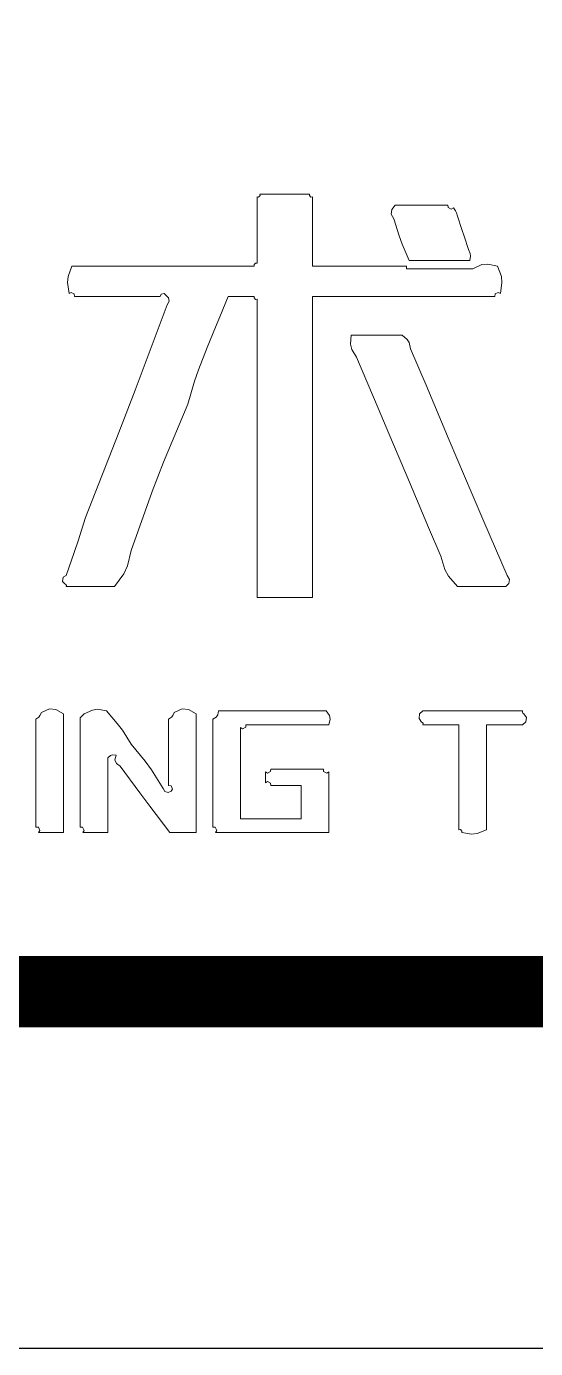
# Model space of a CAD drawing. Header units: millimetres. Extents: x -705761 to 1364679, y -410401 to 446404.
# Drawn here: x 150510 to 151224, y -115183 to -113330 of the extents above; entities that cross this region are included whole.
import ezdxf
from ezdxf.enums import TextEntityAlignment as Align

# ---------------------------------------------------------------- set-up
doc = ezdxf.new("R2010")
doc.units = ezdxf.units.MM
doc.layers.add('TK', color=7, linetype='Continuous')
doc.layers.add('模板-签名-公用', color=3, linetype='Continuous')
doc.layers.add('图框', color=7, linetype='Continuous', lineweight=13)
doc.styles.get("Standard").update_dxf_attribs({"font": 'arial.ttf'})
doc.styles.add('Style-仿宋_GB2312', font='')
doc.styles.add('宋体', font='', dxfattribs={"width": 0.7, "height": 2.5})
doc.styles.add('宋体_1', font='', dxfattribs={"width": 0.7, "height": 2.386364})
doc.styles.get('Style-仿宋_GB2312').set_extended_font_data('仿宋_GB2312')
doc.styles.get('宋体').set_extended_font_data('SimSun')
doc.styles.get('宋体_1').set_extended_font_data('SimSun')

# ---------------------------------------------------------------- blocks, each defined once
blk = doc.blocks.new('BSIET_通用图框_A3_1')
at = {"layer": '图框', "lineweight": 25}
blk.add_lwpolyline([(-420, 297), (0, 297), (0, 0), (-420, 0)], close=True, dxfattribs=at)
at = {"layer": '图框', "lineweight": 100}
blk.add_lwpolyline([(-395, 292), (-5, 292), (-5, 5), (-395, 5)], close=True, dxfattribs=at)
at = {"layer": 'TK', "style": '宋体_1', "width": 0.7, "flags": 3}
for tag, p in [('LZCO_NGZBS-W50-H30-D10_T7', (-43.865, 279.748)), ('LZCO_NJN-W50-H30-D10_T7', (-42.728, 248.654))]:
    blk.add_attdef(tag, text='', height=3, dxfattribs=at).set_placement(p, align=Align.MIDDLE_CENTER)
at = {"layer": 'TK', "style": '宋体', "width": 0.7, "flags": 3}
for tag, p in [('LZHQ_N会签6_T6_H6', (-407.253, 57.082)), ('LZHQ_N会签5_T6_H6', (-407.253, 49.082)), ('LZHQ_N会签4_T6_H6', (-407.253, 41.082)), ('LZHQ_N会签3_T6_H6', (-407.253, 33.082)), ('LZHQ_N会签2_T6_H6', (-407.253, 25.082)), ('LZHQ_N会签1_T6_H6', (-407.253, 17.082))]:
    blk.add_attdef(tag, text='', height=2.5, dxfattribs=at).set_placement(p, align=Align.MIDDLE)
at = {"layer": '模板-签名-公用', "style": '宋体', "width": 0.7}
blk.add_attdef('LZTQINS', text='', height=2, dxfattribs=at).set_placement((-5, 5), align=Align.MIDDLE)
at = {"layer": '模板-签名-公用', "style": '宋体', "width": 0.7, "flags": 3}
blk.add_attdef('LZFRAME', (-40.909, 2.064), '', height=3, dxfattribs=at)
blk = doc.blocks.new('BSIET_通用图纸_A3(2024)_1')
at = {"color": 7, "linetype": 'Continuous', "lineweight": 0}
for p, q in [((-65.466, 11.137), (-65.488, 11.141)), ((-65.488, 11.141), (-65.488, 10.769)), ((-65.445, 11.158), (-65.466, 11.137)), ((-65.17, 11.179), (-65.449, 11.179)), ((-65.449, 11.179), (-65.445, 11.158)), ((-65.031, 11.179), (-65.17, 11.179)), ((-64.752, 11.179), (-65.031, 11.179)), ((-64.755, 11.158), (-64.752, 11.179)), ((-64.735, 11.137), (-64.755, 11.158)), ((-64.713, 11.141), (-64.735, 11.137)), ((-64.713, 10.753), (-64.713, 11.141)), ((-63.601, 10.965), (-63.607, 10.899)), ((-63.551, 11.025), (-63.601, 10.965)), ((-63.256, 11.025), (-63.551, 11.025)), ((-63.109, 11.025), (-63.256, 11.025)), ((-62.815, 11.025), (-63.109, 11.025)), ((-62.811, 10.99), (-62.815, 11.025)), ((-62.767, 10.968), (-62.811, 10.99)), ((-62.737, 10.986), (-62.767, 10.968)), ((-62.708, 10.943), (-62.737, 10.986)), ((-62.695, 10.919), (-62.708, 10.943)), ((-65.488, 10.769), (-65.488, 10.583)), ((-64.713, 10.559), (-64.713, 10.753)), ((-63.607, 10.899), (-63.57, 10.831)), ((-63.57, 10.831), (-63.496, 10.595)), ((-62.679, 10.869), (-62.695, 10.919)), ((-62.617, 10.683), (-62.679, 10.869)), ((-65.488, 10.583), (-65.488, 10.211)), ((-63.496, 10.595), (-63.454, 10.478)), ((-62.586, 10.59), (-62.617, 10.683)), ((-62.525, 10.405), (-62.586, 10.59)), ((-64.713, 10.172), (-64.713, 10.559)), ((-63.454, 10.478), (-63.357, 10.25)), ((-62.503, 10.346), (-62.525, 10.405)), ((-65.509, 10.214), (-65.53, 10.194)), ((-65.53, 10.194), (-65.526, 10.172)), ((-65.488, 10.211), (-65.509, 10.214)), ((-63.357, 10.25), (-63.016, 10.25)), ((-63.016, 10.25), (-62.846, 10.25)), ((-62.846, 10.25), (-62.505, 10.25)), ((-62.505, 10.25), (-62.499, 10.312)), ((-62.499, 10.312), (-62.503, 10.346)), ((-62.255, 10.2), (-62.338, 10.191)), ((-62.118, 10.172), (-62.255, 10.2)), ((-68.135, 10.026), (-68.144, 9.939)), ((-68.083, 10.172), (-68.135, 10.026)), ((-67.06, 10.172), (-68.083, 10.172)), ((-66.549, 10.172), (-67.06, 10.172)), ((-65.526, 10.172), (-66.549, 10.172)), ((-64.186, 10.172), (-64.713, 10.172)), ((-63.923, 10.172), (-64.186, 10.172)), ((-63.396, 10.172), (-63.923, 10.172)), ((-63.396, 10.157), (-63.396, 10.172)), ((-63.396, 10.149), (-63.396, 10.157)), ((-63.396, 10.134), (-63.396, 10.149)), ((-63.024, 10.134), (-63.396, 10.134)), ((-62.838, 10.134), (-63.024, 10.134)), ((-62.466, 10.134), (-62.838, 10.134)), ((-62.338, 10.191), (-62.466, 10.134)), ((-62.065, 10.026), (-62.118, 10.172)), ((-62.057, 9.939), (-62.065, 10.026)), ((-68.144, 9.939), (-68.122, 9.785)), ((-62.079, 9.785), (-62.057, 9.939)), ((-68.122, 9.785), (-68.092, 9.802)), ((-68.092, 9.802), (-68.048, 9.78)), ((-68.048, 9.78), (-68.044, 9.746)), ((-68.044, 9.746), (-67.564, 9.746)), ((-67.564, 9.746), (-67.323, 9.746)), ((-67.323, 9.746), (-66.843, 9.746)), ((-66.843, 9.746), (-66.832, 9.776)), ((-66.832, 9.776), (-66.79, 9.787)), ((-66.79, 9.787), (-66.766, 9.765)), ((-66.766, 9.765), (-66.728, 9.726)), ((-66.721, 9.678), (-66.747, 9.63)), ((-66.728, 9.726), (-66.721, 9.678)), ((-66.011, 9.46), (-65.894, 9.746)), ((-65.894, 9.746), (-65.747, 9.746)), ((-65.747, 9.746), (-65.674, 9.746)), ((-65.674, 9.746), (-65.526, 9.746)), ((-65.526, 9.746), (-65.53, 9.725)), ((-65.53, 9.725), (-65.509, 9.704)), ((-65.509, 9.704), (-65.488, 9.707)), ((-65.488, 9.707), (-65.488, 8.034)), ((-64.713, 8.057), (-64.713, 9.746)), ((-64.713, 9.746), (-63.691, 9.746)), ((-63.691, 9.746), (-63.179, 9.746)), ((-63.179, 9.746), (-62.156, 9.746)), ((-62.156, 9.746), (-62.153, 9.78)), ((-62.153, 9.78), (-62.109, 9.802)), ((-62.109, 9.802), (-62.079, 9.785)), ((-66.747, 9.63), (-67.195, 8.433)), ((-66.069, 9.317), (-66.011, 9.46)), ((-66.185, 9.029), (-66.069, 9.317)), ((-64.171, 9.204), (-64.18, 9.077)), ((-63.884, 9.204), (-64.171, 9.204)), ((-63.741, 9.204), (-63.884, 9.204)), ((-63.454, 9.204), (-63.741, 9.204)), ((-63.387, 9.144), (-63.454, 9.204)), ((-63.359, 9.098), (-63.387, 9.144)), ((-63.338, 9.01), (-63.359, 9.098)), ((-66.307, 8.717), (-66.185, 9.029)), ((-64.18, 9.077), (-64.161, 9.002)), ((-64.161, 9.002), (-64.093, 8.894)), ((-63.119, 8.5), (-63.338, 9.01)), ((-66.362, 8.557), (-66.307, 8.717)), ((-64.093, 8.894), (-63.793, 8.181)), ((-66.456, 8.235), (-66.362, 8.557)), ((-67.195, 8.433), (-67.424, 7.837)), ((-63.01, 8.244), (-63.119, 8.5)), ((-66.798, 7.424), (-66.456, 8.235)), ((-63.793, 8.181), (-63.642, 7.824)), ((-62.795, 7.732), (-63.01, 8.244)), ((-65.488, 8.034), (-65.488, 7.198)), ((-64.713, 7.213), (-64.713, 8.057)), ((-67.424, 7.837), (-67.889, 6.647)), ((-63.642, 7.824), (-63.338, 7.112)), ((-62.472, 6.972), (-62.795, 7.732)), ((-66.958, 7.013), (-66.798, 7.424)), ((-65.488, 7.198), (-65.488, 5.524)), ((-64.713, 5.524), (-64.713, 7.213)), ((-63.338, 7.112), (-63.17, 6.709)), ((-67.25, 6.183), (-66.958, 7.013)), ((-62.309, 6.592), (-62.472, 6.972)), ((-63.17, 6.709), (-63.084, 6.507)), ((-67.889, 6.647), (-67.995, 6.321)), ((-63.084, 6.507), (-62.912, 6.105)), ((-61.982, 5.834), (-62.309, 6.592)), ((-67.995, 6.321), (-68.05, 6.158)), ((-68.05, 6.158), (-68.16, 5.834)), ((-67.305, 5.968), (-67.25, 6.183)), ((-67.355, 5.86), (-67.305, 5.968)), ((-62.912, 6.105), (-62.859, 5.918)), ((-68.202, 5.812), (-68.212, 5.752)), ((-68.212, 5.752), (-68.18, 5.718)), ((-68.16, 5.834), (-68.202, 5.812)), ((-67.483, 5.679), (-67.355, 5.86)), ((-62.859, 5.918), (-62.808, 5.824)), ((-62.808, 5.824), (-62.679, 5.679)), ((-61.952, 5.779), (-61.982, 5.834)), ((-61.959, 5.724), (-61.952, 5.779)), ((-68.18, 5.718), (-68.165, 5.709)), ((-68.165, 5.709), (-68.158, 5.696)), ((-68.158, 5.696), (-68.16, 5.679)), ((-68.16, 5.679), (-67.889, 5.679)), ((-67.889, 5.679), (-67.753, 5.679)), ((-67.753, 5.679), (-67.483, 5.679)), ((-62.679, 5.679), (-62.408, 5.679)), ((-62.408, 5.679), (-62.273, 5.679)), ((-62.273, 5.679), (-62.001, 5.679)), ((-62.001, 5.679), (-61.959, 5.724)), ((-65.488, 5.524), (-65.178, 5.524)), ((-65.178, 5.524), (-65.023, 5.524)), ((-65.023, 5.524), (-64.713, 5.524)), ((-68.509, 3.916), (-68.53, 3.872)), ((-68.394, 3.964), (-68.509, 3.916)), ((-68.307, 3.958), (-68.394, 3.964)), ((-68.199, 3.897), (-68.307, 3.958)), ((-68.199, 3.231), (-68.199, 3.897)), ((-67.908, 3.897), (-67.932, 3.874)), ((-67.795, 3.949), (-67.908, 3.897)), ((-67.721, 3.959), (-67.795, 3.949)), ((-67.599, 3.936), (-67.721, 3.959)), ((-67.446, 3.761), (-67.599, 3.936)), ((-66.65, 3.916), (-66.67, 3.872)), ((-66.535, 3.964), (-66.65, 3.916)), ((-66.448, 3.958), (-66.535, 3.964)), ((-66.34, 3.897), (-66.448, 3.958)), ((-66.34, 3.231), (-66.34, 3.897)), ((-66.03, 3.936), (-66.038, 3.881)), ((-65.426, 3.936), (-66.03, 3.936)), ((-65.123, 3.936), (-65.426, 3.936)), ((-64.519, 3.936), (-65.123, 3.936)), ((-64.473, 3.872), (-64.519, 3.936)), ((-63.211, 3.896), (-63.219, 3.832)), ((-63.164, 3.936), (-63.211, 3.896)), ((-62.606, 3.936), (-63.164, 3.936)), ((-62.327, 3.936), (-62.606, 3.936)), ((-61.769, 3.936), (-62.327, 3.936)), ((-61.771, 3.919), (-61.769, 3.936)), ((-61.765, 3.905), (-61.771, 3.919)), ((-61.75, 3.897), (-61.765, 3.905)), ((-61.713, 3.846), (-61.75, 3.897)), ((-68.547, 3.85), (-68.586, 3.82)), ((-68.586, 3.82), (-68.586, 3.216)), ((-68.53, 3.872), (-68.547, 3.85)), ((-67.943, 3.862), (-67.967, 3.839)), ((-67.967, 3.839), (-67.967, 3.227)), ((-67.932, 3.874), (-67.943, 3.862)), ((-67.375, 3.667), (-67.446, 3.761)), ((-66.688, 3.85), (-66.727, 3.82)), ((-66.727, 3.82), (-66.727, 3.448)), ((-66.67, 3.872), (-66.688, 3.85)), ((-66.06, 3.849), (-66.107, 3.82)), ((-66.107, 3.82), (-66.107, 3.216)), ((-66.038, 3.881), (-66.06, 3.849)), ((-65.69, 3.686), (-65.646, 3.708)), ((-65.646, 3.708), (-65.643, 3.742)), ((-65.643, 3.742), (-65.178, 3.742)), ((-65.178, 3.742), (-64.946, 3.742)), ((-64.946, 3.742), (-64.48, 3.742)), ((-64.48, 3.742), (-64.463, 3.819)), ((-64.463, 3.819), (-64.473, 3.872)), ((-63.219, 3.832), (-63.183, 3.781)), ((-63.183, 3.781), (-63.168, 3.773)), ((-63.168, 3.773), (-63.161, 3.759)), ((-63.161, 3.759), (-63.164, 3.742)), ((-63.164, 3.742), (-62.962, 3.742)), ((-62.962, 3.742), (-62.861, 3.742)), ((-62.861, 3.742), (-62.66, 3.742)), ((-62.66, 3.742), (-62.66, 3.153)), ((-62.273, 3.153), (-62.273, 3.742)), ((-62.273, 3.742), (-62.071, 3.742)), ((-62.071, 3.742), (-61.97, 3.742)), ((-61.97, 3.742), (-61.769, 3.742)), ((-61.769, 3.742), (-61.721, 3.782)), ((-61.721, 3.782), (-61.713, 3.846)), ((-67.25, 3.471), (-67.375, 3.667)), ((-65.72, 3.192), (-65.72, 3.704)), ((-65.72, 3.704), (-65.69, 3.686)), ((-67.057, 3.234), (-67.25, 3.471)), ((-66.727, 3.448), (-66.727, 3.262)), ((-68.586, 3.216), (-68.586, 2.913)), ((-68.199, 2.898), (-68.199, 3.231)), ((-67.967, 3.227), (-67.967, 2.921)), ((-67.579, 3.277), (-67.543, 3.311)), ((-67.579, 2.859), (-67.579, 3.277)), ((-67.543, 3.311), (-67.512, 3.322)), ((-67.512, 3.322), (-67.463, 3.316)), ((-67.463, 3.316), (-67.479, 3.252)), ((-67.479, 3.252), (-67.459, 3.199)), ((-67.459, 3.199), (-67.405, 3.161)), ((-67.405, 3.161), (-67.129, 2.788)), ((-66.968, 3.11), (-67.057, 3.234)), ((-66.727, 3.262), (-66.727, 2.89)), ((-66.34, 2.898), (-66.34, 3.231)), ((-66.107, 3.216), (-66.107, 2.913)), ((-65.72, 2.937), (-65.72, 3.192)), ((-62.66, 3.153), (-62.66, 2.859)), ((-62.273, 2.859), (-62.273, 3.153)), ((-66.805, 2.851), (-66.968, 3.11)), ((-65.342, 3.066), (-65.371, 3.084)), ((-65.371, 3.084), (-65.371, 3.022)), ((-65.371, 3.022), (-65.371, 2.991)), ((-65.371, 2.991), (-65.371, 2.929)), ((-65.298, 3.088), (-65.342, 3.066)), ((-65.294, 3.122), (-65.298, 3.088)), ((-65, 3.122), (-65.294, 3.122)), ((-64.852, 3.122), (-65, 3.122)), ((-64.558, 3.122), (-64.852, 3.122)), ((-64.555, 3.088), (-64.558, 3.122)), ((-64.51, 3.066), (-64.555, 3.088)), ((-64.48, 3.084), (-64.51, 3.066)), ((-64.48, 2.743), (-64.48, 3.084)), ((-68.586, 2.913), (-68.586, 2.309)), ((-68.199, 2.231), (-68.199, 2.898)), ((-67.967, 2.921), (-67.967, 2.309)), ((-67.579, 2.65), (-67.579, 2.859)), ((-67.129, 2.788), (-66.989, 2.601)), ((-66.781, 2.808), (-66.805, 2.851)), ((-66.733, 2.792), (-66.781, 2.808)), ((-66.689, 2.813), (-66.733, 2.792)), ((-66.727, 2.89), (-66.693, 2.886)), ((-66.693, 2.886), (-66.671, 2.842)), ((-66.671, 2.842), (-66.689, 2.813)), ((-66.34, 2.231), (-66.34, 2.898)), ((-66.107, 2.913), (-66.107, 2.309)), ((-65.72, 2.425), (-65.72, 2.937)), ((-65.371, 2.929), (-65.342, 2.947)), ((-65.342, 2.947), (-65.298, 2.924)), ((-65.298, 2.924), (-65.294, 2.89)), ((-65.294, 2.89), (-65.123, 2.89)), ((-65.123, 2.89), (-65.038, 2.89)), ((-65.038, 2.89), (-64.868, 2.89)), ((-64.868, 2.89), (-64.868, 2.704)), ((-62.66, 2.859), (-62.66, 2.27)), ((-62.273, 2.27), (-62.273, 2.859)), ((-67.579, 2.231), (-67.579, 2.65)), ((-66.989, 2.601), (-66.708, 2.231)), ((-64.868, 2.704), (-64.868, 2.611)), ((-64.868, 2.611), (-64.868, 2.425)), ((-64.48, 2.573), (-64.48, 2.743)), ((-65.379, 2.425), (-65.72, 2.425)), ((-65.209, 2.425), (-65.379, 2.425)), ((-64.868, 2.425), (-65.209, 2.425)), ((-64.48, 2.231), (-64.48, 2.573)), ((-68.586, 2.309), (-68.552, 2.305)), ((-68.552, 2.305), (-68.53, 2.262)), ((-68.53, 2.262), (-68.548, 2.231)), ((-68.548, 2.231), (-68.408, 2.231)), ((-68.408, 2.231), (-68.338, 2.231)), ((-68.338, 2.231), (-68.199, 2.231)), ((-67.967, 2.309), (-67.932, 2.305)), ((-67.932, 2.305), (-67.91, 2.262)), ((-67.91, 2.262), (-67.928, 2.231)), ((-67.928, 2.231), (-67.789, 2.231)), ((-67.789, 2.231), (-67.719, 2.231)), ((-67.719, 2.231), (-67.579, 2.231)), ((-66.708, 2.231), (-66.561, 2.231)), ((-66.561, 2.231), (-66.487, 2.231)), ((-66.487, 2.231), (-66.34, 2.231)), ((-66.107, 2.309), (-66.073, 2.305)), ((-66.073, 2.305), (-66.051, 2.262)), ((-66.051, 2.262), (-66.068, 2.231)), ((-66.068, 2.231), (-65.434, 2.231)), ((-65.434, 2.231), (-65.116, 2.231)), ((-65.116, 2.231), (-64.48, 2.231)), ((-62.66, 2.27), (-62.639, 2.274)), ((-62.639, 2.274), (-62.617, 2.253)), ((-62.617, 2.253), (-62.621, 2.231)), ((-62.621, 2.231), (-62.483, 2.209)), ((-62.403, 2.218), (-62.273, 2.27)), ((-62.483, 2.209), (-62.403, 2.218))]:
    blk.add_line(p, q, dxfattribs=at)
at = {"layer": '图框', "const_width": 1}
blk.add_lwpolyline([(-390, 56), (0, 56), (0, 0), (-390, 0)], close=True, dxfattribs=at)
at = {"layer": '图框', "style": '宋体_1', "width": 0.7, "flags": 3}
for tag, height, p in [('LZCO_NYLGD-W67-H36-D10_T7', 3, (-48.392, 100.291)), ('N审定_T5', 2.5, (-250.932, 52.29)), ('N审核_T5', 2.5, (-250.932, 45.29)), ('N校对_T5', 2.5, (-250.932, 38.29)), ('N设计_T5', 2.5, (-250.932, 31.29)), ('LZCO_NCB-W67-H36-D10_T7', 3, (-321.619, 27.878)), ('N制图_T5', 2.5, (-250.932, 24.29))]:
    blk.add_attdef(tag, text='', height=height, dxfattribs=at).set_placement(p, align=Align.MIDDLE_CENTER)
at = {"layer": '图框', "color": 7, "style": 'Style-仿宋_GB2312'}
for tag, height, width, p in [('质量', 3, 0.7, (-191, 52.5)), ('材料', 3, 0.7, (-190.903, 45.848)), ('比例', 3, 0.7, (-190.837, 38.492)), ('总页数', 4, 0.7, (-19.517, 35.142)), ('页码', 4, 0.7, (-38.162, 35.008)), ('版本号', 2.5, 0.7, (-6.24, 34.377)), ('出图日期', 3, 0.7, (-190.837, 31.492)), ('专业', 3, 0.7, (-190.837, 24.492)), ('图号', 4, 0.7, (-24, 21)), ('设计阶段', 3, 0.7, (-240.288, 17.582)), ('件号', 3, 0.7, (-190.837, 17.492)), ('装配图号', 3, 0.68, (-240.448, 10.88)), ('项目编号', 3, 0.7, (-190.837, 10.492))]:
    blk.add_attdef(tag, text='', height=height, dxfattribs=dict(at, width=width)).set_placement(p, align=Align.MIDDLE)
at = {"layer": '图框', "style": '宋体_1', "width": 0.7, "flags": 3}
for tag, p in [('N审定_T6_H12_MV0.5_W15', (-231.906, 51.507)), ('N审核_T6_H12_MV0.5_W15', (-231.906, 44.507)), ('N校对_T6_H12_MV0.5_W15', (-231.906, 37.507)), ('N设计_T6_H12_MV0.5_W15', (-231.906, 30.507)), ('N制图_T6_H12_MV0.5_W15', (-231.906, 23.507))]:
    blk.add_attdef(tag, text='', height=1.5, dxfattribs=at).set_placement(p, align=Align.CENTER)
at = {"layer": '图框', "color": 7, "lineweight": 30, "width": 0.7, "flags": 104}
for tag, p in [('项目名称', (-79.178, 49.101)), ('子项', (-111.074, 34.832)), ('图名', (-111, 21))]:
    blk.add_attdef(tag, text='', height=4, dxfattribs=at).set_placement(p, align=Align.MIDDLE_CENTER)
at = {"layer": '图框', "style": '宋体', "width": 0.7, "flags": 3}
blk.add_attdef('LZBARCODE_T1', text='', height=3, dxfattribs=at).set_placement((-364.444, 3.341), align=Align.BOTTOM_RIGHT)

msp = doc.modelspace()

# ---------------------------------------------------------------- block references
at = {"layer": '图框', "color": 1, "lineweight": 15, "xscale": 100, "yscale": 100, "zscale": 100}
for name, p in [('BSIET_通用图框_A3_1', (157882.18, -115183.02)), ('BSIET_通用图纸_A3(2024)_1', (157382.18, -114683.02))]:
    msp.add_blockref(name, p, dxfattribs=at)

doc.saveas('drawing.dxf')
